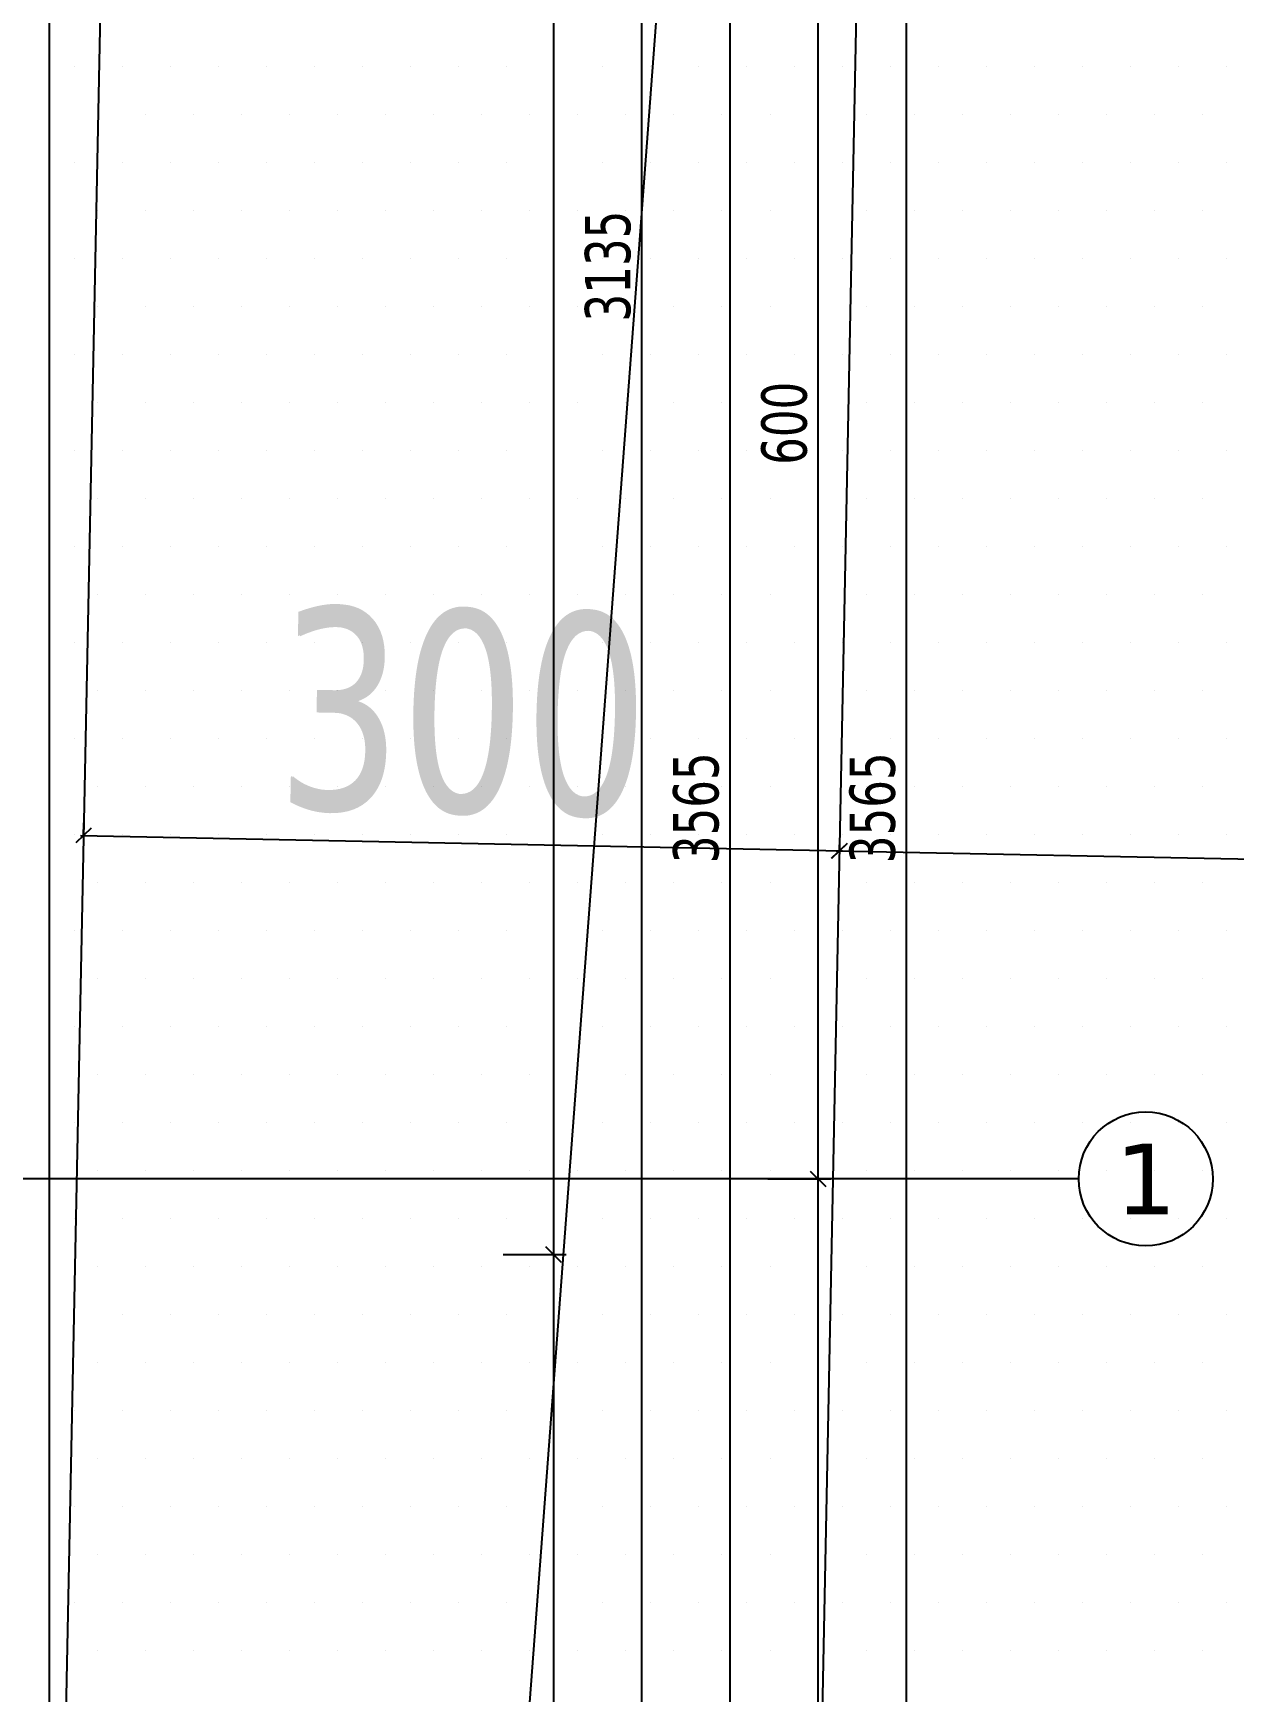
# Model space of a CAD drawing. Header units: millimetres. Extents: x 43168.9 to 43194.6, y -25545.1 to -25543.4.
# Drawn here: x 43172.2066 to 43172.3019, y -25544.2646 to -25544.133 of the extents above; entities that cross this region are included whole.
import ezdxf
from ezdxf.enums import TextEntityAlignment as Align

# ---------------------------------------------------------------- set-up
doc = ezdxf.new("R2010")
doc.units = ezdxf.units.MM
doc.header["$LTSCALE"] = 200
doc.linetypes.add('DASHDOT', pattern=[1, 0.5, -0.25, 0, -0.25])
doc.linetypes.add('DASHDOT2', pattern=[0.5, 0.25, -0.125, 0, -0.125])
for name, color, linetype in [('aks_sgh', 5, 'DASHDOT2'), ('olcu-uyg_sgh', 193, 'Continuous'), ('olcuaks_sgh', 41, 'Continuous'), ('olcudis_sgh', 185, 'Continuous'), ('vaziyet-01_sgh', 33, 'Continuous'), ('yapi-yaklasma_sgh', 41, 'DASHDOT')]:
    doc.layers.add(name, color=color, linetype=linetype)
doc.layers.add('cim_sgh', color=7, linetype='Continuous', true_color=0x248f00)
doc.styles.add('dim', font='VERDANA.TTF', dxfattribs={"width": 0.7})
doc.styles.add('text1', font='VERDANA.TTF')

# ---------------------------------------------------------------- blocks, each defined once
blk = doc.blocks.new('_Oblique')
at = {"color": 0, "linetype": 'ByBlock', "lineweight": -2}
blk.add_line((-0.5, -0.5), (0.5, 0.5), dxfattribs=at)

msp = doc.modelspace()

# ---------------------------------------------------------------- linework, layer by layer
at = {"color": 0, "linetype": 'ByBlock', "lineweight": -2}
for p, q in [((43172.21119, -25544.19608), (43172.20997, -25544.19725)), ((43172.26995, -25544.19846), (43172.27118, -25544.19728)), ((43172.27118, -25544.19728), (43172.26995, -25544.19846)), ((43172.26948, -25544.22452), (43172.26828, -25544.22332)), ((43172.26828, -25544.22332), (43172.26948, -25544.22452)), ((43172.24728, -25544.22932), (43172.24848, -25544.23052)), ((43172.24848, -25544.23052), (43172.24728, -25544.22932))]:
    msp.add_line(p, q, dxfattribs=at)
msp.add_line((43172.28956, -25544.22392), (43172.26688, -25544.22392))
at = {"linetype": 'Continuous'}
msp.add_circle((43172.29488, -25544.22392), 0.00532, dxfattribs=at)
at = {"layer": 'aks_sgh'}
msp.add_line((43172.26688, -25544.22392), (43171.46488, -25544.22392), dxfattribs=at)
at = {"layer": 'cim_sgh'}
for p, q in [((43172.20982, -25544.13562), (43172.20982, -25544.13562)), ((43172.21363, -25544.13562), (43172.21363, -25544.13562)), ((43172.21744, -25544.13562), (43172.21744, -25544.13562)), ((43172.22125, -25544.13562), (43172.22125, -25544.13562)), ((43172.22506, -25544.13562), (43172.22506, -25544.13562)), ((43172.22887, -25544.13562), (43172.22887, -25544.13562)), ((43172.23268, -25544.13562), (43172.23268, -25544.13562)), ((43172.23649, -25544.13562), (43172.23649, -25544.13562)), ((43172.2403, -25544.13562), (43172.2403, -25544.13562)), ((43172.24411, -25544.13562), (43172.24411, -25544.13562)), ((43172.24792, -25544.13562), (43172.24792, -25544.13562)), ((43172.25173, -25544.13562), (43172.25173, -25544.13562)), ((43172.25554, -25544.13562), (43172.25554, -25544.13562)), ((43172.25935, -25544.13562), (43172.25935, -25544.13562)), ((43172.26316, -25544.13562), (43172.26316, -25544.13562)), ((43172.26697, -25544.13562), (43172.26697, -25544.13562)), ((43172.27078, -25544.13562), (43172.27078, -25544.13562)), ((43172.27459, -25544.13562), (43172.27459, -25544.13562)), ((43172.2784, -25544.13562), (43172.2784, -25544.13562)), ((43172.28221, -25544.13562), (43172.28221, -25544.13562)), ((43172.28602, -25544.13562), (43172.28602, -25544.13562)), ((43172.28983, -25544.13562), (43172.28983, -25544.13562)), ((43172.29364, -25544.13562), (43172.29364, -25544.13562)), ((43172.29745, -25544.13562), (43172.29745, -25544.13562)), ((43172.30126, -25544.13562), (43172.30126, -25544.13562)), ((43172.20791, -25544.13943), (43172.20791, -25544.13943)), ((43172.21172, -25544.13943), (43172.21172, -25544.13943)), ((43172.21553, -25544.13943), (43172.21553, -25544.13943)), ((43172.21934, -25544.13943), (43172.21934, -25544.13943)), ((43172.22315, -25544.13943), (43172.22315, -25544.13943)), ((43172.22696, -25544.13943), (43172.22696, -25544.13943)), ((43172.23077, -25544.13943), (43172.23077, -25544.13943)), ((43172.23458, -25544.13943), (43172.23458, -25544.13943)), ((43172.23839, -25544.13943), (43172.23839, -25544.13943)), ((43172.2422, -25544.13943), (43172.2422, -25544.13943)), ((43172.24601, -25544.13943), (43172.24601, -25544.13943)), ((43172.24982, -25544.13943), (43172.24982, -25544.13943)), ((43172.25363, -25544.13943), (43172.25363, -25544.13943)), ((43172.25744, -25544.13943), (43172.25744, -25544.13943)), ((43172.26125, -25544.13943), (43172.26125, -25544.13943)), ((43172.26506, -25544.13943), (43172.26506, -25544.13943)), ((43172.26887, -25544.13943), (43172.26887, -25544.13943)), ((43172.27268, -25544.13943), (43172.27268, -25544.13943)), ((43172.27649, -25544.13943), (43172.27649, -25544.13943)), ((43172.2803, -25544.13943), (43172.2803, -25544.13943)), ((43172.28411, -25544.13943), (43172.28411, -25544.13943)), ((43172.28792, -25544.13943), (43172.28792, -25544.13943)), ((43172.29173, -25544.13943), (43172.29173, -25544.13943)), ((43172.29554, -25544.13943), (43172.29554, -25544.13943)), ((43172.29935, -25544.13943), (43172.29935, -25544.13943)), ((43172.20982, -25544.14324), (43172.20982, -25544.14324)), ((43172.21363, -25544.14324), (43172.21363, -25544.14324)), ((43172.21744, -25544.14324), (43172.21744, -25544.14324)), ((43172.22125, -25544.14324), (43172.22125, -25544.14324)), ((43172.22506, -25544.14324), (43172.22506, -25544.14324)), ((43172.22887, -25544.14324), (43172.22887, -25544.14324)), ((43172.23268, -25544.14324), (43172.23268, -25544.14324)), ((43172.23649, -25544.14324), (43172.23649, -25544.14324)), ((43172.2403, -25544.14324), (43172.2403, -25544.14324)), ((43172.24411, -25544.14324), (43172.24411, -25544.14324)), ((43172.24792, -25544.14324), (43172.24792, -25544.14324)), ((43172.25173, -25544.14324), (43172.25173, -25544.14324)), ((43172.25554, -25544.14324), (43172.25554, -25544.14324)), ((43172.25935, -25544.14324), (43172.25935, -25544.14324)), ((43172.26316, -25544.14324), (43172.26316, -25544.14324)), ((43172.26697, -25544.14324), (43172.26697, -25544.14324)), ((43172.27078, -25544.14324), (43172.27078, -25544.14324)), ((43172.27459, -25544.14324), (43172.27459, -25544.14324)), ((43172.2784, -25544.14324), (43172.2784, -25544.14324)), ((43172.28221, -25544.14324), (43172.28221, -25544.14324)), ((43172.28602, -25544.14324), (43172.28602, -25544.14324)), ((43172.28983, -25544.14324), (43172.28983, -25544.14324)), ((43172.29364, -25544.14324), (43172.29364, -25544.14324)), ((43172.29745, -25544.14324), (43172.29745, -25544.14324)), ((43172.30126, -25544.14324), (43172.30126, -25544.14324)), ((43172.20791, -25544.14705), (43172.20791, -25544.14705)), ((43172.21172, -25544.14705), (43172.21172, -25544.14705)), ((43172.21553, -25544.14705), (43172.21553, -25544.14705)), ((43172.21934, -25544.14705), (43172.21934, -25544.14705)), ((43172.22315, -25544.14705), (43172.22315, -25544.14705)), ((43172.22696, -25544.14705), (43172.22696, -25544.14705)), ((43172.23077, -25544.14705), (43172.23077, -25544.14705)), ((43172.23458, -25544.14705), (43172.23458, -25544.14705)), ((43172.23839, -25544.14705), (43172.23839, -25544.14705)), ((43172.2422, -25544.14705), (43172.2422, -25544.14705)), ((43172.24601, -25544.14705), (43172.24601, -25544.14705)), ((43172.24982, -25544.14705), (43172.24982, -25544.14705)), ((43172.25363, -25544.14705), (43172.25363, -25544.14705)), ((43172.25744, -25544.14705), (43172.25744, -25544.14705)), ((43172.26125, -25544.14705), (43172.26125, -25544.14705)), ((43172.26506, -25544.14705), (43172.26506, -25544.14705)), ((43172.26887, -25544.14705), (43172.26887, -25544.14705)), ((43172.27268, -25544.14705), (43172.27268, -25544.14705)), ((43172.27649, -25544.14705), (43172.27649, -25544.14705)), ((43172.2803, -25544.14705), (43172.2803, -25544.14705)), ((43172.28411, -25544.14705), (43172.28411, -25544.14705)), ((43172.28792, -25544.14705), (43172.28792, -25544.14705)), ((43172.29173, -25544.14705), (43172.29173, -25544.14705)), ((43172.29554, -25544.14705), (43172.29554, -25544.14705)), ((43172.29935, -25544.14705), (43172.29935, -25544.14705)), ((43172.20982, -25544.15086), (43172.20982, -25544.15086)), ((43172.21363, -25544.15086), (43172.21363, -25544.15086)), ((43172.21744, -25544.15086), (43172.21744, -25544.15086)), ((43172.22125, -25544.15086), (43172.22125, -25544.15086)), ((43172.22506, -25544.15086), (43172.22506, -25544.15086)), ((43172.22887, -25544.15086), (43172.22887, -25544.15086)), ((43172.23268, -25544.15086), (43172.23268, -25544.15086)), ((43172.23649, -25544.15086), (43172.23649, -25544.15086)), ((43172.2403, -25544.15086), (43172.2403, -25544.15086)), ((43172.24411, -25544.15086), (43172.24411, -25544.15086)), ((43172.24792, -25544.15086), (43172.24792, -25544.15086)), ((43172.25173, -25544.15086), (43172.25173, -25544.15086)), ((43172.25554, -25544.15086), (43172.25554, -25544.15086)), ((43172.25935, -25544.15086), (43172.25935, -25544.15086)), ((43172.26316, -25544.15086), (43172.26316, -25544.15086)), ((43172.26697, -25544.15086), (43172.26697, -25544.15086)), ((43172.27078, -25544.15086), (43172.27078, -25544.15086)), ((43172.27459, -25544.15086), (43172.27459, -25544.15086)), ((43172.2784, -25544.15086), (43172.2784, -25544.15086)), ((43172.28221, -25544.15086), (43172.28221, -25544.15086)), ((43172.28602, -25544.15086), (43172.28602, -25544.15086)), ((43172.28983, -25544.15086), (43172.28983, -25544.15086)), ((43172.29364, -25544.15086), (43172.29364, -25544.15086)), ((43172.29745, -25544.15086), (43172.29745, -25544.15086)), ((43172.30126, -25544.15086), (43172.30126, -25544.15086)), ((43172.20791, -25544.15467), (43172.20791, -25544.15467)), ((43172.21172, -25544.15467), (43172.21172, -25544.15467)), ((43172.21553, -25544.15467), (43172.21553, -25544.15467)), ((43172.21934, -25544.15467), (43172.21934, -25544.15467)), ((43172.22315, -25544.15467), (43172.22315, -25544.15467)), ((43172.22696, -25544.15467), (43172.22696, -25544.15467)), ((43172.23077, -25544.15467), (43172.23077, -25544.15467)), ((43172.23458, -25544.15467), (43172.23458, -25544.15467)), ((43172.23839, -25544.15467), (43172.23839, -25544.15467)), ((43172.2422, -25544.15467), (43172.2422, -25544.15467)), ((43172.24601, -25544.15467), (43172.24601, -25544.15467)), ((43172.24982, -25544.15467), (43172.24982, -25544.15467)), ((43172.25363, -25544.15467), (43172.25363, -25544.15467)), ((43172.25744, -25544.15467), (43172.25744, -25544.15467)), ((43172.26125, -25544.15467), (43172.26125, -25544.15467)), ((43172.26506, -25544.15467), (43172.26506, -25544.15467)), ((43172.26887, -25544.15467), (43172.26887, -25544.15467)), ((43172.27268, -25544.15467), (43172.27268, -25544.15467)), ((43172.27649, -25544.15467), (43172.27649, -25544.15467)), ((43172.2803, -25544.15467), (43172.2803, -25544.15467)), ((43172.28411, -25544.15467), (43172.28411, -25544.15467)), ((43172.28792, -25544.15467), (43172.28792, -25544.15467)), ((43172.29173, -25544.15467), (43172.29173, -25544.15467)), ((43172.29554, -25544.15467), (43172.29554, -25544.15467)), ((43172.29935, -25544.15467), (43172.29935, -25544.15467)), ((43172.20982, -25544.15848), (43172.20982, -25544.15848)), ((43172.21363, -25544.15848), (43172.21363, -25544.15848)), ((43172.21744, -25544.15848), (43172.21744, -25544.15848)), ((43172.22125, -25544.15848), (43172.22125, -25544.15848)), ((43172.22506, -25544.15848), (43172.22506, -25544.15848)), ((43172.22887, -25544.15848), (43172.22887, -25544.15848)), ((43172.23268, -25544.15848), (43172.23268, -25544.15848)), ((43172.23649, -25544.15848), (43172.23649, -25544.15848)), ((43172.2403, -25544.15848), (43172.2403, -25544.15848)), ((43172.24411, -25544.15848), (43172.24411, -25544.15848)), ((43172.24792, -25544.15848), (43172.24792, -25544.15848)), ((43172.25173, -25544.15848), (43172.25173, -25544.15848)), ((43172.25554, -25544.15848), (43172.25554, -25544.15848)), ((43172.25935, -25544.15848), (43172.25935, -25544.15848)), ((43172.26316, -25544.15848), (43172.26316, -25544.15848)), ((43172.26697, -25544.15848), (43172.26697, -25544.15848)), ((43172.27078, -25544.15848), (43172.27078, -25544.15848)), ((43172.27459, -25544.15848), (43172.27459, -25544.15848)), ((43172.2784, -25544.15848), (43172.2784, -25544.15848)), ((43172.28221, -25544.15848), (43172.28221, -25544.15848)), ((43172.28602, -25544.15848), (43172.28602, -25544.15848)), ((43172.28983, -25544.15848), (43172.28983, -25544.15848)), ((43172.29364, -25544.15848), (43172.29364, -25544.15848)), ((43172.29745, -25544.15848), (43172.29745, -25544.15848)), ((43172.30126, -25544.15848), (43172.30126, -25544.15848)), ((43172.20791, -25544.16229), (43172.20791, -25544.16229)), ((43172.21172, -25544.16229), (43172.21172, -25544.16229)), ((43172.21553, -25544.16229), (43172.21553, -25544.16229)), ((43172.21934, -25544.16229), (43172.21934, -25544.16229)), ((43172.22315, -25544.16229), (43172.22315, -25544.16229)), ((43172.22696, -25544.16229), (43172.22696, -25544.16229)), ((43172.23077, -25544.16229), (43172.23077, -25544.16229)), ((43172.23458, -25544.16229), (43172.23458, -25544.16229)), ((43172.23839, -25544.16229), (43172.23839, -25544.16229)), ((43172.2422, -25544.16229), (43172.2422, -25544.16229)), ((43172.24601, -25544.16229), (43172.24601, -25544.16229)), ((43172.24982, -25544.16229), (43172.24982, -25544.16229)), ((43172.25363, -25544.16229), (43172.25363, -25544.16229)), ((43172.25744, -25544.16229), (43172.25744, -25544.16229)), ((43172.26125, -25544.16229), (43172.26125, -25544.16229)), ((43172.26506, -25544.16229), (43172.26506, -25544.16229)), ((43172.26887, -25544.16229), (43172.26887, -25544.16229)), ((43172.27268, -25544.16229), (43172.27268, -25544.16229)), ((43172.27649, -25544.16229), (43172.27649, -25544.16229)), ((43172.2803, -25544.16229), (43172.2803, -25544.16229)), ((43172.28411, -25544.16229), (43172.28411, -25544.16229)), ((43172.28792, -25544.16229), (43172.28792, -25544.16229)), ((43172.29173, -25544.16229), (43172.29173, -25544.16229)), ((43172.29554, -25544.16229), (43172.29554, -25544.16229)), ((43172.29935, -25544.16229), (43172.29935, -25544.16229)), ((43172.20982, -25544.1661), (43172.20982, -25544.1661)), ((43172.21363, -25544.1661), (43172.21363, -25544.1661)), ((43172.21744, -25544.1661), (43172.21744, -25544.1661)), ((43172.22125, -25544.1661), (43172.22125, -25544.1661)), ((43172.22506, -25544.1661), (43172.22506, -25544.1661)), ((43172.22887, -25544.1661), (43172.22887, -25544.1661)), ((43172.23268, -25544.1661), (43172.23268, -25544.1661)), ((43172.23649, -25544.1661), (43172.23649, -25544.1661)), ((43172.2403, -25544.1661), (43172.2403, -25544.1661)), ((43172.24411, -25544.1661), (43172.24411, -25544.1661)), ((43172.24792, -25544.1661), (43172.24792, -25544.1661)), ((43172.25173, -25544.1661), (43172.25173, -25544.1661)), ((43172.25554, -25544.1661), (43172.25554, -25544.1661)), ((43172.25935, -25544.1661), (43172.25935, -25544.1661)), ((43172.26316, -25544.1661), (43172.26316, -25544.1661)), ((43172.26697, -25544.1661), (43172.26697, -25544.1661)), ((43172.27078, -25544.1661), (43172.27078, -25544.1661)), ((43172.27459, -25544.1661), (43172.27459, -25544.1661)), ((43172.2784, -25544.1661), (43172.2784, -25544.1661)), ((43172.28221, -25544.1661), (43172.28221, -25544.1661)), ((43172.28602, -25544.1661), (43172.28602, -25544.1661)), ((43172.28983, -25544.1661), (43172.28983, -25544.1661)), ((43172.29364, -25544.1661), (43172.29364, -25544.1661)), ((43172.29745, -25544.1661), (43172.29745, -25544.1661)), ((43172.30126, -25544.1661), (43172.30126, -25544.1661)), ((43172.20791, -25544.16991), (43172.20791, -25544.16991)), ((43172.21172, -25544.16991), (43172.21172, -25544.16991)), ((43172.21553, -25544.16991), (43172.21553, -25544.16991)), ((43172.21934, -25544.16991), (43172.21934, -25544.16991)), ((43172.22315, -25544.16991), (43172.22315, -25544.16991)), ((43172.22696, -25544.16991), (43172.22696, -25544.16991)), ((43172.23077, -25544.16991), (43172.23077, -25544.16991)), ((43172.23458, -25544.16991), (43172.23458, -25544.16991)), ((43172.23839, -25544.16991), (43172.23839, -25544.16991)), ((43172.2422, -25544.16991), (43172.2422, -25544.16991)), ((43172.24601, -25544.16991), (43172.24601, -25544.16991)), ((43172.24982, -25544.16991), (43172.24982, -25544.16991)), ((43172.25363, -25544.16991), (43172.25363, -25544.16991)), ((43172.25744, -25544.16991), (43172.25744, -25544.16991)), ((43172.26125, -25544.16991), (43172.26125, -25544.16991)), ((43172.26506, -25544.16991), (43172.26506, -25544.16991)), ((43172.26887, -25544.16991), (43172.26887, -25544.16991)), ((43172.27268, -25544.16991), (43172.27268, -25544.16991)), ((43172.27649, -25544.16991), (43172.27649, -25544.16991)), ((43172.2803, -25544.16991), (43172.2803, -25544.16991)), ((43172.28411, -25544.16991), (43172.28411, -25544.16991)), ((43172.28792, -25544.16991), (43172.28792, -25544.16991)), ((43172.29173, -25544.16991), (43172.29173, -25544.16991)), ((43172.29554, -25544.16991), (43172.29554, -25544.16991)), ((43172.29935, -25544.16991), (43172.29935, -25544.16991)), ((43172.20982, -25544.17372), (43172.20982, -25544.17372)), ((43172.21363, -25544.17372), (43172.21363, -25544.17372)), ((43172.21744, -25544.17372), (43172.21744, -25544.17372)), ((43172.22125, -25544.17372), (43172.22125, -25544.17372)), ((43172.22506, -25544.17372), (43172.22506, -25544.17372)), ((43172.22887, -25544.17372), (43172.22887, -25544.17372)), ((43172.23268, -25544.17372), (43172.23268, -25544.17372)), ((43172.23649, -25544.17372), (43172.23649, -25544.17372)), ((43172.2403, -25544.17372), (43172.2403, -25544.17372)), ((43172.24411, -25544.17372), (43172.24411, -25544.17372)), ((43172.24792, -25544.17372), (43172.24792, -25544.17372)), ((43172.25173, -25544.17372), (43172.25173, -25544.17372)), ((43172.25554, -25544.17372), (43172.25554, -25544.17372)), ((43172.25935, -25544.17372), (43172.25935, -25544.17372)), ((43172.26316, -25544.17372), (43172.26316, -25544.17372)), ((43172.26697, -25544.17372), (43172.26697, -25544.17372)), ((43172.27078, -25544.17372), (43172.27078, -25544.17372)), ((43172.27459, -25544.17372), (43172.27459, -25544.17372)), ((43172.2784, -25544.17372), (43172.2784, -25544.17372)), ((43172.28221, -25544.17372), (43172.28221, -25544.17372)), ((43172.28602, -25544.17372), (43172.28602, -25544.17372)), ((43172.28983, -25544.17372), (43172.28983, -25544.17372)), ((43172.29364, -25544.17372), (43172.29364, -25544.17372)), ((43172.29745, -25544.17372), (43172.29745, -25544.17372)), ((43172.30126, -25544.17372), (43172.30126, -25544.17372)), ((43172.20791, -25544.17753), (43172.20791, -25544.17753)), ((43172.21172, -25544.17753), (43172.21172, -25544.17753)), ((43172.21553, -25544.17753), (43172.21553, -25544.17753)), ((43172.21934, -25544.17753), (43172.21934, -25544.17753)), ((43172.22315, -25544.17753), (43172.22315, -25544.17753)), ((43172.22696, -25544.17753), (43172.22696, -25544.17753)), ((43172.23077, -25544.17753), (43172.23077, -25544.17753)), ((43172.23458, -25544.17753), (43172.23458, -25544.17753)), ((43172.23839, -25544.17753), (43172.23839, -25544.17753)), ((43172.2422, -25544.17753), (43172.2422, -25544.17753)), ((43172.24601, -25544.17753), (43172.24601, -25544.17753)), ((43172.24982, -25544.17753), (43172.24982, -25544.17753)), ((43172.25363, -25544.17753), (43172.25363, -25544.17753)), ((43172.25744, -25544.17753), (43172.25744, -25544.17753)), ((43172.26125, -25544.17753), (43172.26125, -25544.17753)), ((43172.26506, -25544.17753), (43172.26506, -25544.17753)), ((43172.26887, -25544.17753), (43172.26887, -25544.17753)), ((43172.27268, -25544.17753), (43172.27268, -25544.17753)), ((43172.27649, -25544.17753), (43172.27649, -25544.17753)), ((43172.2803, -25544.17753), (43172.2803, -25544.17753)), ((43172.28411, -25544.17753), (43172.28411, -25544.17753)), ((43172.28792, -25544.17753), (43172.28792, -25544.17753)), ((43172.29173, -25544.17753), (43172.29173, -25544.17753)), ((43172.29554, -25544.17753), (43172.29554, -25544.17753)), ((43172.29935, -25544.17753), (43172.29935, -25544.17753)), ((43172.20982, -25544.18134), (43172.20982, -25544.18134)), ((43172.21363, -25544.18134), (43172.21363, -25544.18134)), ((43172.21744, -25544.18134), (43172.21744, -25544.18134)), ((43172.22125, -25544.18134), (43172.22125, -25544.18134)), ((43172.22506, -25544.18134), (43172.22506, -25544.18134)), ((43172.22887, -25544.18134), (43172.22887, -25544.18134)), ((43172.23268, -25544.18134), (43172.23268, -25544.18134)), ((43172.23649, -25544.18134), (43172.23649, -25544.18134)), ((43172.2403, -25544.18134), (43172.2403, -25544.18134)), ((43172.24411, -25544.18134), (43172.24411, -25544.18134)), ((43172.24792, -25544.18134), (43172.24792, -25544.18134)), ((43172.25173, -25544.18134), (43172.25173, -25544.18134)), ((43172.25554, -25544.18134), (43172.25554, -25544.18134)), ((43172.25935, -25544.18134), (43172.25935, -25544.18134)), ((43172.26316, -25544.18134), (43172.26316, -25544.18134)), ((43172.26697, -25544.18134), (43172.26697, -25544.18134)), ((43172.27078, -25544.18134), (43172.27078, -25544.18134)), ((43172.27459, -25544.18134), (43172.27459, -25544.18134)), ((43172.2784, -25544.18134), (43172.2784, -25544.18134)), ((43172.28221, -25544.18134), (43172.28221, -25544.18134)), ((43172.28602, -25544.18134), (43172.28602, -25544.18134)), ((43172.28983, -25544.18134), (43172.28983, -25544.18134)), ((43172.29364, -25544.18134), (43172.29364, -25544.18134)), ((43172.29745, -25544.18134), (43172.29745, -25544.18134)), ((43172.30126, -25544.18134), (43172.30126, -25544.18134)), ((43172.20791, -25544.18515), (43172.20791, -25544.18515)), ((43172.21172, -25544.18515), (43172.21172, -25544.18515)), ((43172.21553, -25544.18515), (43172.21553, -25544.18515)), ((43172.21934, -25544.18515), (43172.21934, -25544.18515)), ((43172.22315, -25544.18515), (43172.22315, -25544.18515)), ((43172.22696, -25544.18515), (43172.22696, -25544.18515)), ((43172.23077, -25544.18515), (43172.23077, -25544.18515)), ((43172.23458, -25544.18515), (43172.23458, -25544.18515)), ((43172.23839, -25544.18515), (43172.23839, -25544.18515)), ((43172.2422, -25544.18515), (43172.2422, -25544.18515)), ((43172.24601, -25544.18515), (43172.24601, -25544.18515)), ((43172.24982, -25544.18515), (43172.24982, -25544.18515)), ((43172.25363, -25544.18515), (43172.25363, -25544.18515)), ((43172.25744, -25544.18515), (43172.25744, -25544.18515)), ((43172.26125, -25544.18515), (43172.26125, -25544.18515)), ((43172.26506, -25544.18515), (43172.26506, -25544.18515)), ((43172.26887, -25544.18515), (43172.26887, -25544.18515)), ((43172.27268, -25544.18515), (43172.27268, -25544.18515)), ((43172.27649, -25544.18515), (43172.27649, -25544.18515)), ((43172.2803, -25544.18515), (43172.2803, -25544.18515)), ((43172.28411, -25544.18515), (43172.28411, -25544.18515)), ((43172.28792, -25544.18515), (43172.28792, -25544.18515)), ((43172.29173, -25544.18515), (43172.29173, -25544.18515)), ((43172.29554, -25544.18515), (43172.29554, -25544.18515)), ((43172.29935, -25544.18515), (43172.29935, -25544.18515)), ((43172.20982, -25544.18896), (43172.20982, -25544.18896)), ((43172.21363, -25544.18896), (43172.21363, -25544.18896)), ((43172.21744, -25544.18896), (43172.21744, -25544.18896)), ((43172.22125, -25544.18896), (43172.22125, -25544.18896)), ((43172.22506, -25544.18896), (43172.22506, -25544.18896)), ((43172.22887, -25544.18896), (43172.22887, -25544.18896)), ((43172.23268, -25544.18896), (43172.23268, -25544.18896)), ((43172.23649, -25544.18896), (43172.23649, -25544.18896)), ((43172.2403, -25544.18896), (43172.2403, -25544.18896)), ((43172.24411, -25544.18896), (43172.24411, -25544.18896)), ((43172.24792, -25544.18896), (43172.24792, -25544.18896)), ((43172.25173, -25544.18896), (43172.25173, -25544.18896)), ((43172.25554, -25544.18896), (43172.25554, -25544.18896)), ((43172.25935, -25544.18896), (43172.25935, -25544.18896)), ((43172.26316, -25544.18896), (43172.26316, -25544.18896)), ((43172.26697, -25544.18896), (43172.26697, -25544.18896)), ((43172.27078, -25544.18896), (43172.27078, -25544.18896)), ((43172.27459, -25544.18896), (43172.27459, -25544.18896)), ((43172.2784, -25544.18896), (43172.2784, -25544.18896)), ((43172.28221, -25544.18896), (43172.28221, -25544.18896)), ((43172.28602, -25544.18896), (43172.28602, -25544.18896)), ((43172.28983, -25544.18896), (43172.28983, -25544.18896)), ((43172.29364, -25544.18896), (43172.29364, -25544.18896)), ((43172.29745, -25544.18896), (43172.29745, -25544.18896)), ((43172.30126, -25544.18896), (43172.30126, -25544.18896)), ((43172.20791, -25544.19277), (43172.20791, -25544.19277)), ((43172.21172, -25544.19277), (43172.21172, -25544.19277)), ((43172.21553, -25544.19277), (43172.21553, -25544.19277)), ((43172.21934, -25544.19277), (43172.21934, -25544.19277)), ((43172.22315, -25544.19277), (43172.22315, -25544.19277)), ((43172.22696, -25544.19277), (43172.22696, -25544.19277)), ((43172.23077, -25544.19277), (43172.23077, -25544.19277)), ((43172.23458, -25544.19277), (43172.23458, -25544.19277)), ((43172.23839, -25544.19277), (43172.23839, -25544.19277)), ((43172.2422, -25544.19277), (43172.2422, -25544.19277)), ((43172.24601, -25544.19277), (43172.24601, -25544.19277)), ((43172.24982, -25544.19277), (43172.24982, -25544.19277)), ((43172.25363, -25544.19277), (43172.25363, -25544.19277)), ((43172.25744, -25544.19277), (43172.25744, -25544.19277)), ((43172.26125, -25544.19277), (43172.26125, -25544.19277)), ((43172.26506, -25544.19277), (43172.26506, -25544.19277)), ((43172.26887, -25544.19277), (43172.26887, -25544.19277)), ((43172.27268, -25544.19277), (43172.27268, -25544.19277)), ((43172.27649, -25544.19277), (43172.27649, -25544.19277)), ((43172.2803, -25544.19277), (43172.2803, -25544.19277)), ((43172.28411, -25544.19277), (43172.28411, -25544.19277)), ((43172.28792, -25544.19277), (43172.28792, -25544.19277)), ((43172.29173, -25544.19277), (43172.29173, -25544.19277)), ((43172.29554, -25544.19277), (43172.29554, -25544.19277)), ((43172.29935, -25544.19277), (43172.29935, -25544.19277)), ((43172.20982, -25544.19658), (43172.20982, -25544.19658)), ((43172.21363, -25544.19658), (43172.21363, -25544.19658)), ((43172.21744, -25544.19658), (43172.21744, -25544.19658)), ((43172.22125, -25544.19658), (43172.22125, -25544.19658)), ((43172.22506, -25544.19658), (43172.22506, -25544.19658)), ((43172.22887, -25544.19658), (43172.22887, -25544.19658)), ((43172.23268, -25544.19658), (43172.23268, -25544.19658)), ((43172.23649, -25544.19658), (43172.23649, -25544.19658)), ((43172.2403, -25544.19658), (43172.2403, -25544.19658)), ((43172.24411, -25544.19658), (43172.24411, -25544.19658)), ((43172.24792, -25544.19658), (43172.24792, -25544.19658)), ((43172.25173, -25544.19658), (43172.25173, -25544.19658)), ((43172.25554, -25544.19658), (43172.25554, -25544.19658)), ((43172.25935, -25544.19658), (43172.25935, -25544.19658)), ((43172.26316, -25544.19658), (43172.26316, -25544.19658)), ((43172.26697, -25544.19658), (43172.26697, -25544.19658)), ((43172.27078, -25544.19658), (43172.27078, -25544.19658)), ((43172.27459, -25544.19658), (43172.27459, -25544.19658)), ((43172.2784, -25544.19658), (43172.2784, -25544.19658)), ((43172.28221, -25544.19658), (43172.28221, -25544.19658)), ((43172.28602, -25544.19658), (43172.28602, -25544.19658)), ((43172.28983, -25544.19658), (43172.28983, -25544.19658)), ((43172.29364, -25544.19658), (43172.29364, -25544.19658)), ((43172.29745, -25544.19658), (43172.29745, -25544.19658)), ((43172.30126, -25544.19658), (43172.30126, -25544.19658)), ((43172.20791, -25544.20039), (43172.20791, -25544.20039)), ((43172.21172, -25544.20039), (43172.21172, -25544.20039)), ((43172.21553, -25544.20039), (43172.21553, -25544.20039)), ((43172.21934, -25544.20039), (43172.21934, -25544.20039)), ((43172.22315, -25544.20039), (43172.22315, -25544.20039)), ((43172.22696, -25544.20039), (43172.22696, -25544.20039)), ((43172.23077, -25544.20039), (43172.23077, -25544.20039)), ((43172.23458, -25544.20039), (43172.23458, -25544.20039)), ((43172.23839, -25544.20039), (43172.23839, -25544.20039)), ((43172.2422, -25544.20039), (43172.2422, -25544.20039)), ((43172.24601, -25544.20039), (43172.24601, -25544.20039)), ((43172.24982, -25544.20039), (43172.24982, -25544.20039)), ((43172.25363, -25544.20039), (43172.25363, -25544.20039)), ((43172.25744, -25544.20039), (43172.25744, -25544.20039)), ((43172.26125, -25544.20039), (43172.26125, -25544.20039)), ((43172.26506, -25544.20039), (43172.26506, -25544.20039)), ((43172.26887, -25544.20039), (43172.26887, -25544.20039)), ((43172.27268, -25544.20039), (43172.27268, -25544.20039)), ((43172.27649, -25544.20039), (43172.27649, -25544.20039)), ((43172.2803, -25544.20039), (43172.2803, -25544.20039)), ((43172.28411, -25544.20039), (43172.28411, -25544.20039)), ((43172.28792, -25544.20039), (43172.28792, -25544.20039)), ((43172.29173, -25544.20039), (43172.29173, -25544.20039)), ((43172.29554, -25544.20039), (43172.29554, -25544.20039)), ((43172.29935, -25544.20039), (43172.29935, -25544.20039)), ((43172.20982, -25544.2042), (43172.20982, -25544.2042)), ((43172.21363, -25544.2042), (43172.21363, -25544.2042)), ((43172.21744, -25544.2042), (43172.21744, -25544.2042)), ((43172.22125, -25544.2042), (43172.22125, -25544.2042)), ((43172.22506, -25544.2042), (43172.22506, -25544.2042)), ((43172.22887, -25544.2042), (43172.22887, -25544.2042)), ((43172.23268, -25544.2042), (43172.23268, -25544.2042)), ((43172.23649, -25544.2042), (43172.23649, -25544.2042)), ((43172.2403, -25544.2042), (43172.2403, -25544.2042)), ((43172.24411, -25544.2042), (43172.24411, -25544.2042)), ((43172.24792, -25544.2042), (43172.24792, -25544.2042)), ((43172.25173, -25544.2042), (43172.25173, -25544.2042)), ((43172.25554, -25544.2042), (43172.25554, -25544.2042)), ((43172.25935, -25544.2042), (43172.25935, -25544.2042)), ((43172.26316, -25544.2042), (43172.26316, -25544.2042)), ((43172.26697, -25544.2042), (43172.26697, -25544.2042)), ((43172.27078, -25544.2042), (43172.27078, -25544.2042)), ((43172.27459, -25544.2042), (43172.27459, -25544.2042)), ((43172.2784, -25544.2042), (43172.2784, -25544.2042)), ((43172.28221, -25544.2042), (43172.28221, -25544.2042)), ((43172.28602, -25544.2042), (43172.28602, -25544.2042)), ((43172.28983, -25544.2042), (43172.28983, -25544.2042)), ((43172.29364, -25544.2042), (43172.29364, -25544.2042)), ((43172.29745, -25544.2042), (43172.29745, -25544.2042)), ((43172.30126, -25544.2042), (43172.30126, -25544.2042)), ((43172.20791, -25544.20801), (43172.20791, -25544.20801)), ((43172.21172, -25544.20801), (43172.21172, -25544.20801)), ((43172.21553, -25544.20801), (43172.21553, -25544.20801)), ((43172.21934, -25544.20801), (43172.21934, -25544.20801)), ((43172.22315, -25544.20801), (43172.22315, -25544.20801)), ((43172.22696, -25544.20801), (43172.22696, -25544.20801)), ((43172.23077, -25544.20801), (43172.23077, -25544.20801)), ((43172.23458, -25544.20801), (43172.23458, -25544.20801)), ((43172.23839, -25544.20801), (43172.23839, -25544.20801)), ((43172.2422, -25544.20801), (43172.2422, -25544.20801)), ((43172.24601, -25544.20801), (43172.24601, -25544.20801)), ((43172.24982, -25544.20801), (43172.24982, -25544.20801)), ((43172.25363, -25544.20801), (43172.25363, -25544.20801)), ((43172.25744, -25544.20801), (43172.25744, -25544.20801)), ((43172.26125, -25544.20801), (43172.26125, -25544.20801)), ((43172.26506, -25544.20801), (43172.26506, -25544.20801)), ((43172.26887, -25544.20801), (43172.26887, -25544.20801)), ((43172.27268, -25544.20801), (43172.27268, -25544.20801)), ((43172.27649, -25544.20801), (43172.27649, -25544.20801)), ((43172.2803, -25544.20801), (43172.2803, -25544.20801)), ((43172.28411, -25544.20801), (43172.28411, -25544.20801)), ((43172.28792, -25544.20801), (43172.28792, -25544.20801)), ((43172.29173, -25544.20801), (43172.29173, -25544.20801)), ((43172.29554, -25544.20801), (43172.29554, -25544.20801)), ((43172.29935, -25544.20801), (43172.29935, -25544.20801)), ((43172.20982, -25544.21182), (43172.20982, -25544.21182)), ((43172.21363, -25544.21182), (43172.21363, -25544.21182)), ((43172.21744, -25544.21182), (43172.21744, -25544.21182)), ((43172.22125, -25544.21182), (43172.22125, -25544.21182)), ((43172.22506, -25544.21182), (43172.22506, -25544.21182)), ((43172.22887, -25544.21182), (43172.22887, -25544.21182)), ((43172.23268, -25544.21182), (43172.23268, -25544.21182)), ((43172.23649, -25544.21182), (43172.23649, -25544.21182)), ((43172.2403, -25544.21182), (43172.2403, -25544.21182)), ((43172.24411, -25544.21182), (43172.24411, -25544.21182)), ((43172.24792, -25544.21182), (43172.24792, -25544.21182)), ((43172.25173, -25544.21182), (43172.25173, -25544.21182)), ((43172.25554, -25544.21182), (43172.25554, -25544.21182)), ((43172.25935, -25544.21182), (43172.25935, -25544.21182)), ((43172.26316, -25544.21182), (43172.26316, -25544.21182)), ((43172.26697, -25544.21182), (43172.26697, -25544.21182)), ((43172.27078, -25544.21182), (43172.27078, -25544.21182)), ((43172.27459, -25544.21182), (43172.27459, -25544.21182)), ((43172.2784, -25544.21182), (43172.2784, -25544.21182)), ((43172.28221, -25544.21182), (43172.28221, -25544.21182)), ((43172.28602, -25544.21182), (43172.28602, -25544.21182)), ((43172.28983, -25544.21182), (43172.28983, -25544.21182)), ((43172.29364, -25544.21182), (43172.29364, -25544.21182)), ((43172.29745, -25544.21182), (43172.29745, -25544.21182)), ((43172.30126, -25544.21182), (43172.30126, -25544.21182)), ((43172.20791, -25544.21563), (43172.20791, -25544.21563)), ((43172.21172, -25544.21563), (43172.21172, -25544.21563)), ((43172.21553, -25544.21563), (43172.21553, -25544.21563)), ((43172.21934, -25544.21563), (43172.21934, -25544.21563)), ((43172.22315, -25544.21563), (43172.22315, -25544.21563)), ((43172.22696, -25544.21563), (43172.22696, -25544.21563)), ((43172.23077, -25544.21563), (43172.23077, -25544.21563)), ((43172.23458, -25544.21563), (43172.23458, -25544.21563)), ((43172.23839, -25544.21563), (43172.23839, -25544.21563)), ((43172.2422, -25544.21563), (43172.2422, -25544.21563)), ((43172.24601, -25544.21563), (43172.24601, -25544.21563)), ((43172.24982, -25544.21563), (43172.24982, -25544.21563)), ((43172.25363, -25544.21563), (43172.25363, -25544.21563)), ((43172.25744, -25544.21563), (43172.25744, -25544.21563)), ((43172.26125, -25544.21563), (43172.26125, -25544.21563)), ((43172.26506, -25544.21563), (43172.26506, -25544.21563)), ((43172.26887, -25544.21563), (43172.26887, -25544.21563)), ((43172.27268, -25544.21563), (43172.27268, -25544.21563)), ((43172.27649, -25544.21563), (43172.27649, -25544.21563)), ((43172.2803, -25544.21563), (43172.2803, -25544.21563)), ((43172.28411, -25544.21563), (43172.28411, -25544.21563)), ((43172.28792, -25544.21563), (43172.28792, -25544.21563)), ((43172.29173, -25544.21563), (43172.29173, -25544.21563)), ((43172.29554, -25544.21563), (43172.29554, -25544.21563)), ((43172.29935, -25544.21563), (43172.29935, -25544.21563)), ((43172.20982, -25544.21944), (43172.20982, -25544.21944)), ((43172.21363, -25544.21944), (43172.21363, -25544.21944)), ((43172.21744, -25544.21944), (43172.21744, -25544.21944)), ((43172.22125, -25544.21944), (43172.22125, -25544.21944)), ((43172.22506, -25544.21944), (43172.22506, -25544.21944)), ((43172.22887, -25544.21944), (43172.22887, -25544.21944)), ((43172.23268, -25544.21944), (43172.23268, -25544.21944)), ((43172.23649, -25544.21944), (43172.23649, -25544.21944)), ((43172.2403, -25544.21944), (43172.2403, -25544.21944)), ((43172.24411, -25544.21944), (43172.24411, -25544.21944)), ((43172.24792, -25544.21944), (43172.24792, -25544.21944)), ((43172.25173, -25544.21944), (43172.25173, -25544.21944)), ((43172.25554, -25544.21944), (43172.25554, -25544.21944)), ((43172.25935, -25544.21944), (43172.25935, -25544.21944)), ((43172.26316, -25544.21944), (43172.26316, -25544.21944)), ((43172.26697, -25544.21944), (43172.26697, -25544.21944)), ((43172.27078, -25544.21944), (43172.27078, -25544.21944)), ((43172.27459, -25544.21944), (43172.27459, -25544.21944)), ((43172.2784, -25544.21944), (43172.2784, -25544.21944)), ((43172.28221, -25544.21944), (43172.28221, -25544.21944)), ((43172.28602, -25544.21944), (43172.28602, -25544.21944)), ((43172.28983, -25544.21944), (43172.28983, -25544.21944)), ((43172.29364, -25544.21944), (43172.29364, -25544.21944)), ((43172.29745, -25544.21944), (43172.29745, -25544.21944)), ((43172.30126, -25544.21944), (43172.30126, -25544.21944)), ((43172.20791, -25544.22325), (43172.20791, -25544.22325)), ((43172.21172, -25544.22325), (43172.21172, -25544.22325)), ((43172.21553, -25544.22325), (43172.21553, -25544.22325)), ((43172.21934, -25544.22325), (43172.21934, -25544.22325)), ((43172.22315, -25544.22325), (43172.22315, -25544.22325)), ((43172.22696, -25544.22325), (43172.22696, -25544.22325)), ((43172.23077, -25544.22325), (43172.23077, -25544.22325)), ((43172.23458, -25544.22325), (43172.23458, -25544.22325)), ((43172.23839, -25544.22325), (43172.23839, -25544.22325)), ((43172.2422, -25544.22325), (43172.2422, -25544.22325)), ((43172.24601, -25544.22325), (43172.24601, -25544.22325)), ((43172.24982, -25544.22325), (43172.24982, -25544.22325)), ((43172.25363, -25544.22325), (43172.25363, -25544.22325)), ((43172.25744, -25544.22325), (43172.25744, -25544.22325)), ((43172.26125, -25544.22325), (43172.26125, -25544.22325)), ((43172.26506, -25544.22325), (43172.26506, -25544.22325)), ((43172.26887, -25544.22325), (43172.26887, -25544.22325)), ((43172.27268, -25544.22325), (43172.27268, -25544.22325)), ((43172.27649, -25544.22325), (43172.27649, -25544.22325)), ((43172.2803, -25544.22325), (43172.2803, -25544.22325)), ((43172.28411, -25544.22325), (43172.28411, -25544.22325)), ((43172.28792, -25544.22325), (43172.28792, -25544.22325)), ((43172.29173, -25544.22325), (43172.29173, -25544.22325)), ((43172.29554, -25544.22325), (43172.29554, -25544.22325)), ((43172.29935, -25544.22325), (43172.29935, -25544.22325)), ((43172.20982, -25544.22706), (43172.20982, -25544.22706)), ((43172.21363, -25544.22706), (43172.21363, -25544.22706)), ((43172.21744, -25544.22706), (43172.21744, -25544.22706)), ((43172.22125, -25544.22706), (43172.22125, -25544.22706)), ((43172.22506, -25544.22706), (43172.22506, -25544.22706)), ((43172.22887, -25544.22706), (43172.22887, -25544.22706)), ((43172.23268, -25544.22706), (43172.23268, -25544.22706)), ((43172.23649, -25544.22706), (43172.23649, -25544.22706)), ((43172.2403, -25544.22706), (43172.2403, -25544.22706)), ((43172.24411, -25544.22706), (43172.24411, -25544.22706)), ((43172.24792, -25544.22706), (43172.24792, -25544.22706)), ((43172.25173, -25544.22706), (43172.25173, -25544.22706)), ((43172.25554, -25544.22706), (43172.25554, -25544.22706)), ((43172.25935, -25544.22706), (43172.25935, -25544.22706)), ((43172.26316, -25544.22706), (43172.26316, -25544.22706)), ((43172.26697, -25544.22706), (43172.26697, -25544.22706)), ((43172.27078, -25544.22706), (43172.27078, -25544.22706)), ((43172.27459, -25544.22706), (43172.27459, -25544.22706)), ((43172.2784, -25544.22706), (43172.2784, -25544.22706)), ((43172.28221, -25544.22706), (43172.28221, -25544.22706)), ((43172.28602, -25544.22706), (43172.28602, -25544.22706)), ((43172.28983, -25544.22706), (43172.28983, -25544.22706)), ((43172.29364, -25544.22706), (43172.29364, -25544.22706)), ((43172.29745, -25544.22706), (43172.29745, -25544.22706)), ((43172.30126, -25544.22706), (43172.30126, -25544.22706)), ((43172.20791, -25544.23087), (43172.20791, -25544.23087)), ((43172.21172, -25544.23087), (43172.21172, -25544.23087)), ((43172.21553, -25544.23087), (43172.21553, -25544.23087)), ((43172.21934, -25544.23087), (43172.21934, -25544.23087)), ((43172.22315, -25544.23087), (43172.22315, -25544.23087)), ((43172.22696, -25544.23087), (43172.22696, -25544.23087)), ((43172.23077, -25544.23087), (43172.23077, -25544.23087)), ((43172.23458, -25544.23087), (43172.23458, -25544.23087)), ((43172.23839, -25544.23087), (43172.23839, -25544.23087)), ((43172.2422, -25544.23087), (43172.2422, -25544.23087)), ((43172.24601, -25544.23087), (43172.24601, -25544.23087)), ((43172.24982, -25544.23087), (43172.24982, -25544.23087)), ((43172.25363, -25544.23087), (43172.25363, -25544.23087)), ((43172.25744, -25544.23087), (43172.25744, -25544.23087)), ((43172.26125, -25544.23087), (43172.26125, -25544.23087)), ((43172.26506, -25544.23087), (43172.26506, -25544.23087)), ((43172.26887, -25544.23087), (43172.26887, -25544.23087)), ((43172.27268, -25544.23087), (43172.27268, -25544.23087)), ((43172.27649, -25544.23087), (43172.27649, -25544.23087)), ((43172.2803, -25544.23087), (43172.2803, -25544.23087)), ((43172.28411, -25544.23087), (43172.28411, -25544.23087)), ((43172.28792, -25544.23087), (43172.28792, -25544.23087)), ((43172.29173, -25544.23087), (43172.29173, -25544.23087)), ((43172.29554, -25544.23087), (43172.29554, -25544.23087)), ((43172.29935, -25544.23087), (43172.29935, -25544.23087)), ((43172.20982, -25544.23468), (43172.20982, -25544.23468)), ((43172.21363, -25544.23468), (43172.21363, -25544.23468)), ((43172.21744, -25544.23468), (43172.21744, -25544.23468)), ((43172.22125, -25544.23468), (43172.22125, -25544.23468)), ((43172.22506, -25544.23468), (43172.22506, -25544.23468)), ((43172.22887, -25544.23468), (43172.22887, -25544.23468)), ((43172.23268, -25544.23468), (43172.23268, -25544.23468)), ((43172.23649, -25544.23468), (43172.23649, -25544.23468)), ((43172.2403, -25544.23468), (43172.2403, -25544.23468)), ((43172.24411, -25544.23468), (43172.24411, -25544.23468)), ((43172.24792, -25544.23468), (43172.24792, -25544.23468)), ((43172.25173, -25544.23468), (43172.25173, -25544.23468)), ((43172.25554, -25544.23468), (43172.25554, -25544.23468)), ((43172.25935, -25544.23468), (43172.25935, -25544.23468)), ((43172.26316, -25544.23468), (43172.26316, -25544.23468)), ((43172.26697, -25544.23468), (43172.26697, -25544.23468)), ((43172.27078, -25544.23468), (43172.27078, -25544.23468)), ((43172.27459, -25544.23468), (43172.27459, -25544.23468)), ((43172.2784, -25544.23468), (43172.2784, -25544.23468)), ((43172.28221, -25544.23468), (43172.28221, -25544.23468)), ((43172.28602, -25544.23468), (43172.28602, -25544.23468)), ((43172.28983, -25544.23468), (43172.28983, -25544.23468)), ((43172.29364, -25544.23468), (43172.29364, -25544.23468)), ((43172.29745, -25544.23468), (43172.29745, -25544.23468)), ((43172.30126, -25544.23468), (43172.30126, -25544.23468)), ((43172.20791, -25544.23849), (43172.20791, -25544.23849)), ((43172.21172, -25544.23849), (43172.21172, -25544.23849)), ((43172.21553, -25544.23849), (43172.21553, -25544.23849)), ((43172.21934, -25544.23849), (43172.21934, -25544.23849)), ((43172.22315, -25544.23849), (43172.22315, -25544.23849)), ((43172.22696, -25544.23849), (43172.22696, -25544.23849)), ((43172.23077, -25544.23849), (43172.23077, -25544.23849)), ((43172.23458, -25544.23849), (43172.23458, -25544.23849)), ((43172.23839, -25544.23849), (43172.23839, -25544.23849)), ((43172.2422, -25544.23849), (43172.2422, -25544.23849)), ((43172.24601, -25544.23849), (43172.24601, -25544.23849)), ((43172.24982, -25544.23849), (43172.24982, -25544.23849)), ((43172.25363, -25544.23849), (43172.25363, -25544.23849)), ((43172.25744, -25544.23849), (43172.25744, -25544.23849)), ((43172.26125, -25544.23849), (43172.26125, -25544.23849)), ((43172.26506, -25544.23849), (43172.26506, -25544.23849)), ((43172.26887, -25544.23849), (43172.26887, -25544.23849)), ((43172.27268, -25544.23849), (43172.27268, -25544.23849)), ((43172.27649, -25544.23849), (43172.27649, -25544.23849)), ((43172.2803, -25544.23849), (43172.2803, -25544.23849)), ((43172.28411, -25544.23849), (43172.28411, -25544.23849)), ((43172.28792, -25544.23849), (43172.28792, -25544.23849)), ((43172.29173, -25544.23849), (43172.29173, -25544.23849)), ((43172.29554, -25544.23849), (43172.29554, -25544.23849)), ((43172.29935, -25544.23849), (43172.29935, -25544.23849)), ((43172.20982, -25544.2423), (43172.20982, -25544.2423)), ((43172.21363, -25544.2423), (43172.21363, -25544.2423)), ((43172.21744, -25544.2423), (43172.21744, -25544.2423)), ((43172.22125, -25544.2423), (43172.22125, -25544.2423)), ((43172.22506, -25544.2423), (43172.22506, -25544.2423)), ((43172.22887, -25544.2423), (43172.22887, -25544.2423)), ((43172.23268, -25544.2423), (43172.23268, -25544.2423)), ((43172.23649, -25544.2423), (43172.23649, -25544.2423)), ((43172.2403, -25544.2423), (43172.2403, -25544.2423)), ((43172.24411, -25544.2423), (43172.24411, -25544.2423)), ((43172.24792, -25544.2423), (43172.24792, -25544.2423)), ((43172.25173, -25544.2423), (43172.25173, -25544.2423)), ((43172.25554, -25544.2423), (43172.25554, -25544.2423)), ((43172.25935, -25544.2423), (43172.25935, -25544.2423)), ((43172.26316, -25544.2423), (43172.26316, -25544.2423)), ((43172.26697, -25544.2423), (43172.26697, -25544.2423)), ((43172.27078, -25544.2423), (43172.27078, -25544.2423)), ((43172.27459, -25544.2423), (43172.27459, -25544.2423)), ((43172.2784, -25544.2423), (43172.2784, -25544.2423)), ((43172.28221, -25544.2423), (43172.28221, -25544.2423)), ((43172.28602, -25544.2423), (43172.28602, -25544.2423)), ((43172.28983, -25544.2423), (43172.28983, -25544.2423)), ((43172.29364, -25544.2423), (43172.29364, -25544.2423)), ((43172.29745, -25544.2423), (43172.29745, -25544.2423)), ((43172.30126, -25544.2423), (43172.30126, -25544.2423)), ((43172.20791, -25544.24611), (43172.20791, -25544.24611)), ((43172.21172, -25544.24611), (43172.21172, -25544.24611)), ((43172.21553, -25544.24611), (43172.21553, -25544.24611)), ((43172.21934, -25544.24611), (43172.21934, -25544.24611)), ((43172.22315, -25544.24611), (43172.22315, -25544.24611)), ((43172.22696, -25544.24611), (43172.22696, -25544.24611)), ((43172.23077, -25544.24611), (43172.23077, -25544.24611)), ((43172.23458, -25544.24611), (43172.23458, -25544.24611)), ((43172.23839, -25544.24611), (43172.23839, -25544.24611)), ((43172.2422, -25544.24611), (43172.2422, -25544.24611)), ((43172.24601, -25544.24611), (43172.24601, -25544.24611)), ((43172.24982, -25544.24611), (43172.24982, -25544.24611)), ((43172.25363, -25544.24611), (43172.25363, -25544.24611)), ((43172.25744, -25544.24611), (43172.25744, -25544.24611)), ((43172.26125, -25544.24611), (43172.26125, -25544.24611)), ((43172.26506, -25544.24611), (43172.26506, -25544.24611)), ((43172.26887, -25544.24611), (43172.26887, -25544.24611)), ((43172.27268, -25544.24611), (43172.27268, -25544.24611)), ((43172.27649, -25544.24611), (43172.27649, -25544.24611)), ((43172.2803, -25544.24611), (43172.2803, -25544.24611)), ((43172.28411, -25544.24611), (43172.28411, -25544.24611)), ((43172.28792, -25544.24611), (43172.28792, -25544.24611)), ((43172.29173, -25544.24611), (43172.29173, -25544.24611)), ((43172.29554, -25544.24611), (43172.29554, -25544.24611)), ((43172.29935, -25544.24611), (43172.29935, -25544.24611)), ((43172.20982, -25544.24992), (43172.20982, -25544.24992)), ((43172.21363, -25544.24992), (43172.21363, -25544.24992)), ((43172.21744, -25544.24992), (43172.21744, -25544.24992)), ((43172.22125, -25544.24992), (43172.22125, -25544.24992)), ((43172.22506, -25544.24992), (43172.22506, -25544.24992)), ((43172.22887, -25544.24992), (43172.22887, -25544.24992)), ((43172.23268, -25544.24992), (43172.23268, -25544.24992)), ((43172.23649, -25544.24992), (43172.23649, -25544.24992)), ((43172.2403, -25544.24992), (43172.2403, -25544.24992)), ((43172.24411, -25544.24992), (43172.24411, -25544.24992)), ((43172.24792, -25544.24992), (43172.24792, -25544.24992)), ((43172.25173, -25544.24992), (43172.25173, -25544.24992)), ((43172.25554, -25544.24992), (43172.25554, -25544.24992)), ((43172.25935, -25544.24992), (43172.25935, -25544.24992)), ((43172.26316, -25544.24992), (43172.26316, -25544.24992)), ((43172.26697, -25544.24992), (43172.26697, -25544.24992)), ((43172.27078, -25544.24992), (43172.27078, -25544.24992)), ((43172.27459, -25544.24992), (43172.27459, -25544.24992)), ((43172.2784, -25544.24992), (43172.2784, -25544.24992)), ((43172.28221, -25544.24992), (43172.28221, -25544.24992)), ((43172.28602, -25544.24992), (43172.28602, -25544.24992)), ((43172.28983, -25544.24992), (43172.28983, -25544.24992)), ((43172.29364, -25544.24992), (43172.29364, -25544.24992)), ((43172.29745, -25544.24992), (43172.29745, -25544.24992)), ((43172.30126, -25544.24992), (43172.30126, -25544.24992)), ((43172.20791, -25544.25373), (43172.20791, -25544.25373)), ((43172.21172, -25544.25373), (43172.21172, -25544.25373)), ((43172.21553, -25544.25373), (43172.21553, -25544.25373)), ((43172.21934, -25544.25373), (43172.21934, -25544.25373)), ((43172.22315, -25544.25373), (43172.22315, -25544.25373)), ((43172.22696, -25544.25373), (43172.22696, -25544.25373)), ((43172.23077, -25544.25373), (43172.23077, -25544.25373)), ((43172.23458, -25544.25373), (43172.23458, -25544.25373)), ((43172.23839, -25544.25373), (43172.23839, -25544.25373)), ((43172.2422, -25544.25373), (43172.2422, -25544.25373)), ((43172.24601, -25544.25373), (43172.24601, -25544.25373)), ((43172.24982, -25544.25373), (43172.24982, -25544.25373)), ((43172.25363, -25544.25373), (43172.25363, -25544.25373)), ((43172.25744, -25544.25373), (43172.25744, -25544.25373)), ((43172.26125, -25544.25373), (43172.26125, -25544.25373)), ((43172.26506, -25544.25373), (43172.26506, -25544.25373)), ((43172.26887, -25544.25373), (43172.26887, -25544.25373)), ((43172.27268, -25544.25373), (43172.27268, -25544.25373)), ((43172.27649, -25544.25373), (43172.27649, -25544.25373)), ((43172.2803, -25544.25373), (43172.2803, -25544.25373)), ((43172.28411, -25544.25373), (43172.28411, -25544.25373)), ((43172.28792, -25544.25373), (43172.28792, -25544.25373)), ((43172.29173, -25544.25373), (43172.29173, -25544.25373)), ((43172.29554, -25544.25373), (43172.29554, -25544.25373)), ((43172.29935, -25544.25373), (43172.29935, -25544.25373)), ((43172.20982, -25544.25754), (43172.20982, -25544.25754)), ((43172.21363, -25544.25754), (43172.21363, -25544.25754)), ((43172.21744, -25544.25754), (43172.21744, -25544.25754)), ((43172.22125, -25544.25754), (43172.22125, -25544.25754)), ((43172.22506, -25544.25754), (43172.22506, -25544.25754)), ((43172.22887, -25544.25754), (43172.22887, -25544.25754)), ((43172.23268, -25544.25754), (43172.23268, -25544.25754)), ((43172.23649, -25544.25754), (43172.23649, -25544.25754)), ((43172.2403, -25544.25754), (43172.2403, -25544.25754)), ((43172.24411, -25544.25754), (43172.24411, -25544.25754)), ((43172.24792, -25544.25754), (43172.24792, -25544.25754)), ((43172.25173, -25544.25754), (43172.25173, -25544.25754)), ((43172.25554, -25544.25754), (43172.25554, -25544.25754)), ((43172.25935, -25544.25754), (43172.25935, -25544.25754)), ((43172.26316, -25544.25754), (43172.26316, -25544.25754)), ((43172.26697, -25544.25754), (43172.26697, -25544.25754)), ((43172.27078, -25544.25754), (43172.27078, -25544.25754)), ((43172.27459, -25544.25754), (43172.27459, -25544.25754)), ((43172.2784, -25544.25754), (43172.2784, -25544.25754)), ((43172.28221, -25544.25754), (43172.28221, -25544.25754)), ((43172.28602, -25544.25754), (43172.28602, -25544.25754)), ((43172.28983, -25544.25754), (43172.28983, -25544.25754)), ((43172.29364, -25544.25754), (43172.29364, -25544.25754)), ((43172.29745, -25544.25754), (43172.29745, -25544.25754)), ((43172.30126, -25544.25754), (43172.30126, -25544.25754)), ((43172.20791, -25544.26135), (43172.20791, -25544.26135)), ((43172.21172, -25544.26135), (43172.21172, -25544.26135)), ((43172.21553, -25544.26135), (43172.21553, -25544.26135)), ((43172.21934, -25544.26135), (43172.21934, -25544.26135)), ((43172.22315, -25544.26135), (43172.22315, -25544.26135)), ((43172.22696, -25544.26135), (43172.22696, -25544.26135)), ((43172.23077, -25544.26135), (43172.23077, -25544.26135)), ((43172.23458, -25544.26135), (43172.23458, -25544.26135)), ((43172.23839, -25544.26135), (43172.23839, -25544.26135)), ((43172.2422, -25544.26135), (43172.2422, -25544.26135)), ((43172.24601, -25544.26135), (43172.24601, -25544.26135)), ((43172.24982, -25544.26135), (43172.24982, -25544.26135)), ((43172.25363, -25544.26135), (43172.25363, -25544.26135)), ((43172.25744, -25544.26135), (43172.25744, -25544.26135)), ((43172.26125, -25544.26135), (43172.26125, -25544.26135)), ((43172.26506, -25544.26135), (43172.26506, -25544.26135)), ((43172.26887, -25544.26135), (43172.26887, -25544.26135)), ((43172.27268, -25544.26135), (43172.27268, -25544.26135)), ((43172.27649, -25544.26135), (43172.27649, -25544.26135)), ((43172.2803, -25544.26135), (43172.2803, -25544.26135)), ((43172.28411, -25544.26135), (43172.28411, -25544.26135)), ((43172.28792, -25544.26135), (43172.28792, -25544.26135)), ((43172.29173, -25544.26135), (43172.29173, -25544.26135)), ((43172.29554, -25544.26135), (43172.29554, -25544.26135)), ((43172.29935, -25544.26135), (43172.29935, -25544.26135))]:
    msp.add_line(p, q, dxfattribs=at)
at = {"layer": 'olcu-uyg_sgh'}
for p, q in [((43172.21058, -25544.19666), (43172.2106, -25544.19566)), ((43172.21058, -25544.19666), (43172.2106, -25544.19566)), ((43172.21033, -25544.19666), (43172.27082, -25544.19787)), ((43172.21033, -25544.19666), (43172.27082, -25544.19787)), ((43172.27057, -25544.19787), (43172.27059, -25544.19687)), ((43172.27057, -25544.19787), (43172.27059, -25544.19687)), ((43172.27057, -25544.19787), (43172.27059, -25544.19687)), ((43172.27057, -25544.19787), (43172.27059, -25544.19687)), ((43172.27032, -25544.19786), (43172.3708, -25544.19988)), ((43172.27032, -25544.19786), (43172.3708, -25544.19988))]:
    msp.add_line(p, q, dxfattribs=at)
at = {"layer": 'olcuaks_sgh'}
for p, q in [((43172.27588, -25543.83767), (43172.27588, -25544.55117)), ((43172.26888, -25544.22417), (43172.26888, -25544.10367)), ((43172.26888, -25544.34417), (43172.26888, -25544.22367)), ((43172.26488, -25544.22392), (43172.26988, -25544.22392)), ((43172.26488, -25544.22392), (43172.26988, -25544.22392))]:
    msp.add_line(p, q, dxfattribs=at)
at = {"layer": 'olcudis_sgh'}
for p, q in [((43172.25488, -25544.46517), (43172.25488, -25543.83767)), ((43172.26188, -25543.83767), (43172.26188, -25544.55117)), ((43172.24788, -25543.89767), (43172.24788, -25544.23017)), ((43172.24388, -25544.22992), (43172.24888, -25544.22992)), ((43172.24388, -25544.22992), (43172.24888, -25544.22992)), ((43172.24788, -25544.22967), (43172.24788, -25544.33617))]:
    msp.add_line(p, q, dxfattribs=at)
at = {"layer": 'vaziyet-01_sgh'}
for p, q in [((43172.20788, -25544.44492), (43172.20788, -25543.81792)), ((43172.20806, -25544.76988), (43172.27777, -25543.84307))]:
    msp.add_line(p, q, dxfattribs=at)
at = {"layer": 'yapi-yaklasma_sgh'}
for p, q in [((43172.21257, -25544.0972), (43172.20858, -25544.29613)), ((43172.21257, -25544.0972), (43172.20858, -25544.29613)), ((43172.27256, -25544.09842), (43172.26857, -25544.29733)), ((43172.27256, -25544.09842), (43172.26857, -25544.29733))]:
    msp.add_line(p, q, dxfattribs=at)

# ---------------------------------------------------------------- block references
at = {"layer": 'olcu-uyg_sgh', "xscale": 0.001200000001963099, "yscale": 0.001200000001963099, "zscale": 0.001200000001963099}
for p, rotation in [((43172.21058, -25544.19666), 178.8509759303838), ((43172.27057, -25544.19787), 178.8509759303838), ((43172.27057, -25544.19787), 358.8509759303838)]:
    msp.add_blockref('_Oblique', p, dxfattribs=dict(at, rotation=rotation))

# ---------------------------------------------------------------- texts
at = {"linetype": 'Continuous', "style": 'text1'}
msp.add_attdef('1', text='', height=0.0056, dxfattribs=at).set_placement((43172.29488, -25544.22392), align=Align.MIDDLE)
at = {"layer": 'olcu-uyg_sgh', "color": 2, "style": 'dim', "width": 0.7}
msp.add_text('300', height=0.016, rotation=358.851, dxfattribs=at).set_placement((43172.22581, -25544.19447))
at = {"layer": 'olcu-uyg_sgh', "color": 2, "insert": (43172.24078, -25544.18694), "char_height": 0.016, "attachment_point": 5, "rotation": 358.851, "style": 'dim'}
msp.add_mtext('\\A1;300', dxfattribs=at)
at = {"layer": 'olcuaks_sgh', "color": 2, "style": 'dim', "width": 0.7}
for s, p in [('600', (43172.26797, -25544.16723)), ('3565', (43172.27497, -25544.19885))]:
    msp.add_text(s, height=0.0036, rotation=90, dxfattribs=at).set_placement(p)
at = {"layer": 'olcudis_sgh', "color": 2, "style": 'dim', "width": 0.7}
for s, p in [('3135', (43172.25397, -25544.15585)), ('3565', (43172.26097, -25544.19885))]:
    msp.add_text(s, height=0.0036, rotation=90, dxfattribs=at).set_placement(p)

doc.saveas('drawing.dxf')
